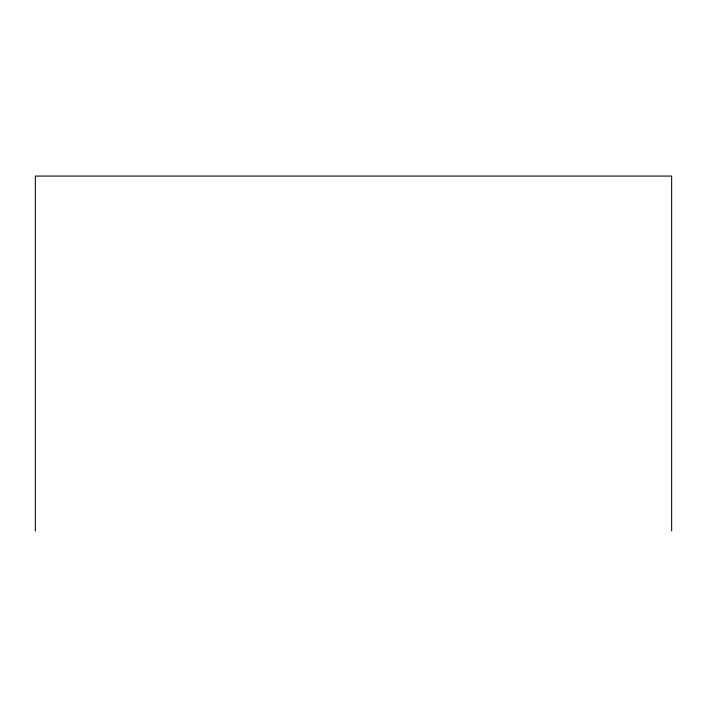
<?xml version="1.0" encoding="UTF-8"?>
<svg xmlns="http://www.w3.org/2000/svg" width="707" height="707" viewBox="0 0 707 707"><rect width="100%" height="100%" fill="white"/><g stroke="black" fill="none" stroke-linecap="round" stroke-linejoin="round"><path stroke-width="1.06" d="M671.65 530.93L671.65 176.07L35.35 176.07L35.35 530.93"/></g></svg>
